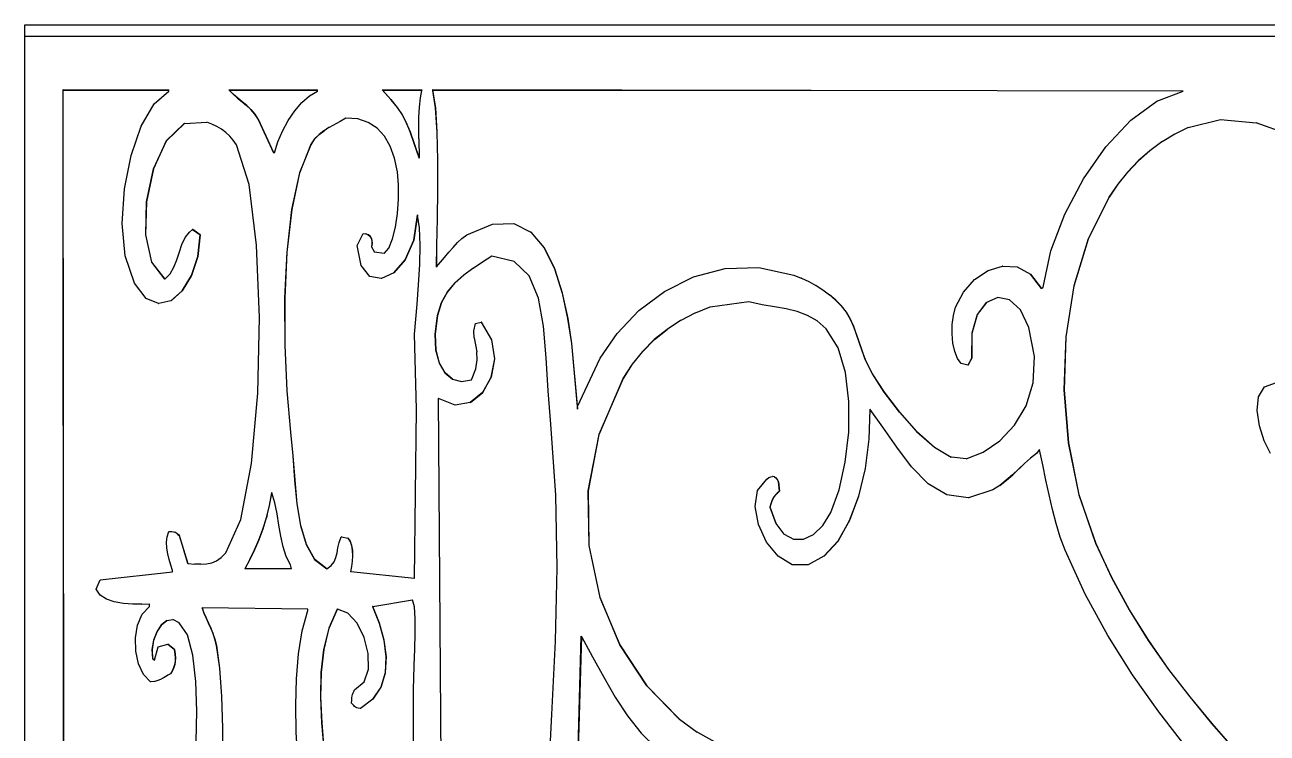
# Model space of a CAD drawing. Header units: inches. Extents: x 1397 to 20304, y -27267 to -746.
# Drawn here: x 2785.55 to 2804.76, y -9208.11 to -9197.16 of the extents above; entities that cross this region are included whole.
import ezdxf

# ---------------------------------------------------------------- set-up
doc = ezdxf.new("R2010")
doc.units = ezdxf.units.IN
doc.header["$LTSCALE"] = 17
doc.header["$MEASUREMENT"] = 0
doc.layers.add('OUTLINE', color=1, linetype='Continuous', lineweight=25)

msp = doc.modelspace()

# ---------------------------------------------------------------- linework, layer by layer
for p, q in [((2785.555, -9231.163), (2785.555, -9197.338)), ((2785.555, -9197.338), (2805.876, -9197.338)), ((2786.147, -9198.168), (2786.144, -9198.168)), ((2786.144, -9198.168), (2786.144, -9198.178)), ((2786.147, -9198.178), (2786.144, -9198.178)), ((2786.144, -9198.178), (2786.152, -9211.878)), ((2786.147, -9198.168), (2787.779, -9198.168)), ((2786.147, -9198.178), (2786.147, -9198.168)), ((2787.779, -9198.178), (2786.147, -9198.178)), ((2786.155, -9211.878), (2786.147, -9198.178)), ((2787.553, -9198.382), (2787.779, -9198.188)), ((2787.779, -9198.178), (2787.779, -9198.168)), ((2787.779, -9198.188), (2787.779, -9198.178)), ((2788.706, -9198.168), (2788.717, -9198.178)), ((2788.709, -9198.168), (2788.706, -9198.168)), ((2788.72, -9198.178), (2788.709, -9198.168)), ((2788.709, -9198.168), (2790.076, -9198.168)), ((2788.72, -9198.178), (2788.717, -9198.178)), ((2788.717, -9198.178), (2788.773, -9198.233)), ((2788.776, -9198.233), (2788.72, -9198.178)), ((2790.076, -9198.178), (2788.72, -9198.178)), ((2788.773, -9198.233), (2788.842, -9198.293)), ((2788.776, -9198.233), (2788.773, -9198.233)), ((2788.845, -9198.293), (2788.776, -9198.233)), ((2788.842, -9198.293), (2788.912, -9198.35)), ((2788.845, -9198.293), (2788.842, -9198.293)), ((2788.915, -9198.35), (2788.845, -9198.293)), ((2789.837, -9198.364), (2789.955, -9198.261)), ((2789.955, -9198.261), (2790.076, -9198.188)), ((2790.076, -9198.178), (2790.076, -9198.168)), ((2790.076, -9198.188), (2790.076, -9198.178)), ((2791.077, -9198.168), (2791.211, -9198.317)), ((2791.08, -9198.168), (2791.077, -9198.168)), ((2791.089, -9198.178), (2791.08, -9198.168)), ((2791.08, -9198.168), (2791.696, -9198.168)), ((2791.693, -9198.178), (2791.089, -9198.178)), ((2791.214, -9198.317), (2791.089, -9198.178)), ((2791.211, -9198.317), (2791.312, -9198.441)), ((2791.214, -9198.317), (2791.211, -9198.317)), ((2791.315, -9198.441), (2791.214, -9198.317)), ((2791.655, -9198.432), (2791.67, -9198.289)), ((2791.67, -9198.289), (2791.693, -9198.178)), ((2791.693, -9198.178), (2791.696, -9198.168)), ((2791.858, -9198.168), (2791.901, -9198.447)), ((2791.86, -9198.168), (2791.858, -9198.168)), ((2791.862, -9198.178), (2791.86, -9198.168)), ((2797.708, -9198.178), (2791.86, -9198.168)), ((2797.708, -9198.178), (2791.862, -9198.178)), ((2791.904, -9198.447), (2791.862, -9198.178)), ((2803.461, -9198.188), (2797.708, -9198.178)), ((2802.649, -9198.636), (2803.054, -9198.34)), ((2803.054, -9198.34), (2803.461, -9198.188)), ((2787.355, -9198.729), (2787.553, -9198.382)), ((2788.912, -9198.35), (2788.981, -9198.409)), ((2788.915, -9198.35), (2788.912, -9198.35)), ((2788.984, -9198.409), (2788.915, -9198.35)), ((2788.981, -9198.409), (2789.047, -9198.472)), ((2788.984, -9198.409), (2788.981, -9198.409)), ((2789.05, -9198.472), (2788.984, -9198.409)), ((2789.047, -9198.472), (2789.109, -9198.542)), ((2789.05, -9198.472), (2789.047, -9198.472)), ((2789.111, -9198.542), (2789.05, -9198.472)), ((2789.623, -9198.641), (2789.726, -9198.493)), ((2789.726, -9198.493), (2789.837, -9198.364)), ((2791.312, -9198.441), (2791.388, -9198.555)), ((2791.315, -9198.441), (2791.312, -9198.441)), ((2791.391, -9198.555), (2791.315, -9198.441)), ((2791.647, -9198.591), (2791.655, -9198.432)), ((2791.901, -9198.447), (2791.925, -9198.819)), ((2791.904, -9198.447), (2791.901, -9198.447)), ((2791.928, -9198.819), (2791.904, -9198.447)), ((2788.018, -9198.688), (2787.74, -9198.955)), ((2787.743, -9198.955), (2788.021, -9198.688)), ((2788.021, -9198.688), (2788.018, -9198.688)), ((2788.021, -9198.688), (2788.368, -9198.665)), ((2788.446, -9198.695), (2788.368, -9198.665)), ((2788.522, -9198.731), (2788.446, -9198.695)), ((2789.109, -9198.542), (2789.163, -9198.624)), ((2789.111, -9198.542), (2789.109, -9198.542)), ((2789.166, -9198.624), (2789.111, -9198.542)), ((2789.163, -9198.624), (2789.398, -9199.142)), ((2789.166, -9198.624), (2789.163, -9198.624)), ((2789.401, -9199.142), (2789.166, -9198.624)), ((2789.535, -9198.803), (2789.623, -9198.641)), ((2790.427, -9198.658), (2790.258, -9198.749)), ((2790.429, -9198.658), (2790.427, -9198.658)), ((2790.517, -9198.603), (2790.429, -9198.658)), ((2790.702, -9198.617), (2790.517, -9198.603)), ((2790.863, -9198.669), (2790.702, -9198.617)), ((2791, -9198.758), (2790.863, -9198.669)), ((2791.388, -9198.555), (2791.451, -9198.675)), ((2791.391, -9198.555), (2791.388, -9198.555)), ((2791.454, -9198.675), (2791.391, -9198.555)), ((2791.451, -9198.675), (2791.509, -9198.816)), ((2791.454, -9198.675), (2791.451, -9198.675)), ((2791.512, -9198.816), (2791.454, -9198.675)), ((2791.645, -9198.757), (2791.647, -9198.591)), ((2802.265, -9199.047), (2802.649, -9198.636)), ((2803.538, -9198.748), (2804.036, -9198.624)), ((2804.036, -9198.624), (2804.587, -9198.678)), ((2805.076, -9198.852), (2804.587, -9198.678)), ((2787.197, -9199.184), (2787.355, -9198.729)), ((2788.593, -9198.774), (2788.522, -9198.731)), ((2788.66, -9198.824), (2788.593, -9198.774)), ((2788.721, -9198.881), (2788.66, -9198.824)), ((2788.776, -9198.946), (2788.721, -9198.881)), ((2789.463, -9198.972), (2789.535, -9198.803)), ((2790.103, -9198.855), (2790.034, -9198.926)), ((2790.037, -9198.926), (2790.105, -9198.855)), ((2790.176, -9198.798), (2790.103, -9198.855)), ((2790.105, -9198.855), (2790.103, -9198.855)), ((2790.105, -9198.855), (2790.179, -9198.798)), ((2790.179, -9198.798), (2790.176, -9198.798)), ((2790.255, -9198.749), (2790.179, -9198.798)), ((2790.258, -9198.749), (2790.255, -9198.749)), ((2791.113, -9198.881), (2791, -9198.758)), ((2791.203, -9199.037), (2791.113, -9198.881)), ((2791.509, -9198.816), (2791.573, -9198.994)), ((2791.512, -9198.816), (2791.509, -9198.816)), ((2791.575, -9198.994), (2791.512, -9198.816)), ((2791.646, -9198.924), (2791.645, -9198.757)), ((2791.925, -9198.819), (2791.935, -9199.251)), ((2791.928, -9198.819), (2791.925, -9198.819)), ((2791.938, -9199.251), (2791.928, -9198.819)), ((2803.328, -9198.85), (2803.133, -9198.97)), ((2803.331, -9198.85), (2803.328, -9198.85)), ((2803.535, -9198.748), (2803.331, -9198.85)), ((2803.538, -9198.748), (2803.535, -9198.748)), ((2787.74, -9198.955), (2787.543, -9199.385)), ((2787.546, -9199.385), (2787.743, -9198.955)), ((2787.743, -9198.955), (2787.74, -9198.955)), ((2788.824, -9199.018), (2788.776, -9198.946)), ((2789.02, -9199.632), (2788.824, -9199.018)), ((2789.413, -9199.142), (2789.463, -9198.972)), ((2789.973, -9199.018), (2789.801, -9199.449)), ((2789.804, -9199.449), (2789.975, -9199.018)), ((2790.034, -9198.926), (2789.973, -9199.018)), ((2789.975, -9199.018), (2789.973, -9199.018)), ((2789.975, -9199.018), (2790.037, -9198.926)), ((2790.037, -9198.926), (2790.034, -9198.926)), ((2791.27, -9199.221), (2791.203, -9199.037)), ((2791.573, -9198.994), (2791.651, -9199.225)), ((2791.575, -9198.994), (2791.573, -9198.994)), ((2791.651, -9199.217), (2791.575, -9198.994)), ((2791.646, -9198.924), (2791.651, -9199.217)), ((2801.919, -9199.541), (2802.265, -9199.047)), ((2802.942, -9199.109), (2802.766, -9199.266)), ((2802.768, -9199.266), (2802.945, -9199.109)), ((2802.945, -9199.109), (2802.942, -9199.109)), ((2803.13, -9198.97), (2802.945, -9199.109)), ((2803.133, -9198.97), (2803.13, -9198.97)), ((2787.093, -9199.699), (2787.197, -9199.184)), ((2789.401, -9199.142), (2789.398, -9199.142)), ((2789.413, -9199.142), (2789.401, -9199.142)), ((2791.313, -9199.433), (2791.27, -9199.221)), ((2791.651, -9199.225), (2791.651, -9199.217)), ((2791.935, -9199.251), (2791.934, -9199.71)), ((2791.938, -9199.251), (2791.935, -9199.251)), ((2791.937, -9199.71), (2791.938, -9199.251)), ((2802.766, -9199.266), (2802.601, -9199.438)), ((2802.604, -9199.438), (2802.768, -9199.266)), ((2802.768, -9199.266), (2802.766, -9199.266)), ((2787.543, -9199.385), (2787.434, -9199.895)), ((2787.437, -9199.895), (2787.546, -9199.385)), ((2787.546, -9199.385), (2787.543, -9199.385)), ((2789.801, -9199.449), (2789.681, -9200.014)), ((2789.683, -9200.014), (2789.804, -9199.449)), ((2789.804, -9199.449), (2789.801, -9199.449)), ((2791.331, -9199.637), (2791.313, -9199.433)), ((2802.601, -9199.438), (2802.45, -9199.625)), ((2802.453, -9199.625), (2802.604, -9199.438)), ((2802.604, -9199.438), (2802.601, -9199.438)), ((2789.138, -9200.565), (2789.02, -9199.632)), ((2791.332, -9199.857), (2791.331, -9199.637)), ((2801.63, -9200.087), (2801.919, -9199.541)), ((2802.45, -9199.625), (2802.313, -9199.827)), ((2802.316, -9199.827), (2802.453, -9199.625)), ((2802.453, -9199.625), (2802.45, -9199.625)), ((2787.058, -9200.23), (2787.093, -9199.699)), ((2791.317, -9200.079), (2791.332, -9199.857)), ((2791.934, -9199.71), (2791.928, -9200.161)), ((2791.931, -9200.161), (2791.937, -9199.71)), ((2791.937, -9199.71), (2791.934, -9199.71)), ((2802.313, -9199.827), (2801.993, -9200.469)), ((2801.996, -9200.469), (2802.316, -9199.827)), ((2802.316, -9199.827), (2802.313, -9199.827)), ((2787.434, -9199.895), (2787.422, -9200.405)), ((2787.425, -9200.405), (2787.437, -9199.895)), ((2787.437, -9199.895), (2787.434, -9199.895)), ((2789.681, -9200.014), (2789.606, -9200.673)), ((2789.609, -9200.673), (2789.683, -9200.014)), ((2789.683, -9200.014), (2789.681, -9200.014)), ((2787.105, -9200.73), (2787.058, -9200.23)), ((2791.286, -9200.289), (2791.317, -9200.079)), ((2791.622, -9200.096), (2791.565, -9200.491)), ((2791.568, -9200.491), (2791.623, -9200.106)), ((2791.623, -9200.106), (2791.622, -9200.096)), ((2791.654, -9200.3), (2791.623, -9200.106)), ((2791.928, -9200.161), (2791.92, -9200.57)), ((2791.923, -9200.57), (2791.931, -9200.161)), ((2791.931, -9200.161), (2791.928, -9200.161)), ((2792.388, -9200.407), (2792.785, -9200.242)), ((2792.785, -9200.242), (2793.112, -9200.233)), ((2793.115, -9200.233), (2793.112, -9200.233)), ((2793.115, -9200.233), (2793.376, -9200.365)), ((2801.416, -9200.656), (2801.63, -9200.087)), ((2787.422, -9200.405), (2787.514, -9200.831)), ((2787.425, -9200.405), (2787.422, -9200.405)), ((2787.517, -9200.831), (2787.425, -9200.405)), ((2787.984, -9200.555), (2788.034, -9200.45)), ((2788.034, -9200.45), (2788.102, -9200.366)), ((2788.102, -9200.366), (2788.147, -9200.324)), ((2788.15, -9200.324), (2788.147, -9200.324)), ((2788.147, -9200.324), (2788.148, -9200.326)), ((2788.15, -9200.324), (2788.148, -9200.326)), ((2788.148, -9200.326), (2788.264, -9200.407)), ((2788.264, -9200.407), (2788.15, -9200.324)), ((2788.264, -9200.407), (2788.227, -9200.741)), ((2788.23, -9200.741), (2788.267, -9200.407)), ((2788.267, -9200.407), (2788.264, -9200.407)), ((2790.694, -9200.573), (2790.783, -9200.387)), ((2790.785, -9200.387), (2790.783, -9200.387)), ((2790.785, -9200.387), (2790.828, -9200.393)), ((2790.83, -9200.393), (2790.828, -9200.393)), ((2790.83, -9200.393), (2790.863, -9200.407)), ((2790.863, -9200.407), (2790.89, -9200.429)), ((2790.866, -9200.407), (2790.863, -9200.407)), ((2790.893, -9200.429), (2790.866, -9200.407)), ((2790.89, -9200.429), (2790.909, -9200.459)), ((2790.893, -9200.429), (2790.89, -9200.429)), ((2790.912, -9200.459), (2790.893, -9200.429)), ((2791.24, -9200.471), (2791.286, -9200.289)), ((2791.665, -9200.565), (2791.654, -9200.3)), ((2792.311, -9200.463), (2792.388, -9200.407)), ((2793.376, -9200.365), (2793.584, -9200.609)), ((2793.379, -9200.365), (2793.376, -9200.365)), ((2793.587, -9200.609), (2793.379, -9200.365)), ((2787.943, -9200.672), (2787.984, -9200.555)), ((2789.182, -9201.684), (2789.138, -9200.565)), ((2790.752, -9200.883), (2790.694, -9200.573)), ((2790.909, -9200.459), (2790.919, -9200.496)), ((2790.912, -9200.459), (2790.909, -9200.459)), ((2790.922, -9200.496), (2790.912, -9200.459)), ((2790.921, -9200.541), (2790.915, -9200.594)), ((2790.915, -9200.594), (2790.959, -9200.677)), ((2790.918, -9200.594), (2790.915, -9200.594)), ((2790.918, -9200.594), (2790.924, -9200.541)), ((2790.962, -9200.677), (2790.918, -9200.594)), ((2790.919, -9200.496), (2790.921, -9200.541)), ((2790.922, -9200.496), (2790.919, -9200.496)), ((2790.924, -9200.541), (2790.921, -9200.541)), ((2790.924, -9200.541), (2790.922, -9200.496)), ((2791.107, -9200.698), (2791.18, -9200.612)), ((2791.18, -9200.612), (2791.24, -9200.471)), ((2791.565, -9200.491), (2791.433, -9200.795)), ((2791.436, -9200.795), (2791.568, -9200.491)), ((2791.568, -9200.491), (2791.565, -9200.491)), ((2791.659, -9200.867), (2791.665, -9200.565)), ((2791.92, -9200.57), (2791.916, -9200.905)), ((2791.919, -9200.902), (2791.923, -9200.57)), ((2791.923, -9200.57), (2791.92, -9200.57)), ((2792.107, -9200.677), (2792.173, -9200.601)), ((2792.173, -9200.601), (2792.24, -9200.528)), ((2792.24, -9200.528), (2792.311, -9200.463)), ((2793.584, -9200.609), (2793.743, -9200.933)), ((2793.587, -9200.609), (2793.584, -9200.609)), ((2793.746, -9200.933), (2793.587, -9200.609)), ((2801.993, -9200.469), (2801.771, -9201.196)), ((2801.774, -9201.196), (2801.996, -9200.469)), ((2801.996, -9200.469), (2801.993, -9200.469)), ((2787.248, -9201.154), (2787.105, -9200.73)), ((2787.514, -9200.831), (2787.72, -9201.092)), ((2787.517, -9200.831), (2787.514, -9200.831)), ((2787.721, -9201.09), (2787.517, -9200.831)), ((2787.86, -9200.909), (2787.905, -9200.793)), ((2787.905, -9200.793), (2787.943, -9200.672)), ((2788.227, -9200.741), (2788.129, -9201.036)), ((2788.132, -9201.036), (2788.23, -9200.741)), ((2788.23, -9200.741), (2788.227, -9200.741)), ((2789.606, -9200.673), (2789.572, -9201.386)), ((2789.575, -9201.386), (2789.609, -9200.673)), ((2789.609, -9200.673), (2789.606, -9200.673)), ((2790.962, -9200.677), (2790.959, -9200.677)), ((2791.107, -9200.698), (2790.962, -9200.677)), ((2791.433, -9200.795), (2791.256, -9200.996)), ((2791.259, -9200.996), (2791.436, -9200.795)), ((2791.436, -9200.795), (2791.433, -9200.795)), ((2791.919, -9200.902), (2791.981, -9200.832)), ((2791.981, -9200.832), (2792.044, -9200.756)), ((2792.044, -9200.756), (2792.107, -9200.677)), ((2792.627, -9200.831), (2792.483, -9200.926)), ((2792.63, -9200.831), (2792.627, -9200.831)), ((2792.771, -9200.739), (2792.63, -9200.831)), ((2793.117, -9200.817), (2792.771, -9200.739)), ((2793.349, -9201.043), (2793.117, -9200.817)), ((2801.297, -9201.216), (2801.416, -9200.656)), ((2787.721, -9201.09), (2787.801, -9201.012)), ((2787.801, -9201.012), (2787.86, -9200.909)), ((2790.886, -9201.05), (2790.752, -9200.883)), ((2791.256, -9200.996), (2791.066, -9201.084)), ((2791.259, -9200.996), (2791.256, -9200.996)), ((2791.641, -9201.18), (2791.659, -9200.867)), ((2791.916, -9200.905), (2791.919, -9200.902)), ((2792.336, -9201.03), (2792.202, -9201.148)), ((2792.205, -9201.148), (2792.339, -9201.03)), ((2792.339, -9201.03), (2792.336, -9201.03)), ((2792.48, -9200.926), (2792.339, -9201.03)), ((2792.483, -9200.926), (2792.48, -9200.926)), ((2793.743, -9200.933), (2793.862, -9201.307)), ((2793.746, -9200.933), (2793.743, -9200.933)), ((2793.865, -9201.307), (2793.746, -9200.933)), ((2795.891, -9201.056), (2796.379, -9200.926)), ((2796.379, -9200.926), (2796.899, -9200.911)), ((2796.901, -9200.911), (2796.899, -9200.911)), ((2796.901, -9200.911), (2797.439, -9201.03)), ((2797.441, -9201.03), (2797.439, -9201.03)), ((2797.441, -9201.03), (2797.556, -9201.075)), ((2800.236, -9201.099), (2800.443, -9200.96)), ((2800.443, -9200.96), (2800.667, -9200.89)), ((2800.67, -9200.89), (2800.667, -9200.89)), ((2800.67, -9200.89), (2800.891, -9200.903)), ((2800.894, -9200.903), (2800.891, -9200.903)), ((2800.894, -9200.903), (2801.097, -9201.014)), ((2801.097, -9201.014), (2801.267, -9201.237)), ((2801.1, -9201.014), (2801.097, -9201.014)), ((2801.269, -9201.236), (2801.1, -9201.014)), ((2787.428, -9201.389), (2787.248, -9201.154)), ((2787.72, -9201.092), (2787.721, -9201.09)), ((2788.129, -9201.036), (2787.986, -9201.272)), ((2787.989, -9201.272), (2788.132, -9201.036)), ((2788.132, -9201.036), (2788.129, -9201.036)), ((2791.063, -9201.084), (2790.886, -9201.05)), ((2791.066, -9201.084), (2791.063, -9201.084)), ((2791.618, -9201.48), (2791.641, -9201.18)), ((2792.202, -9201.148), (2792.086, -9201.287)), ((2792.088, -9201.287), (2792.205, -9201.148)), ((2792.205, -9201.148), (2792.202, -9201.148)), ((2793.492, -9201.387), (2793.349, -9201.043)), ((2795.443, -9201.281), (2795.891, -9201.056)), ((2797.559, -9201.075), (2797.556, -9201.075)), ((2797.559, -9201.075), (2797.671, -9201.129)), ((2797.674, -9201.129), (2797.671, -9201.129)), ((2797.674, -9201.129), (2797.782, -9201.19)), ((2797.785, -9201.19), (2797.782, -9201.19)), ((2797.785, -9201.19), (2797.889, -9201.259)), ((2800.063, -9201.293), (2800.236, -9201.099)), ((2801.269, -9201.236), (2801.297, -9201.216)), ((2801.771, -9201.196), (2801.646, -9201.983)), ((2801.649, -9201.983), (2801.774, -9201.196)), ((2801.774, -9201.196), (2801.771, -9201.196)), ((2787.621, -9201.471), (2787.428, -9201.389)), ((2787.986, -9201.272), (2787.812, -9201.425)), ((2787.815, -9201.425), (2787.989, -9201.272)), ((2787.989, -9201.272), (2787.986, -9201.272)), ((2789.572, -9201.386), (2789.574, -9202.114)), ((2789.575, -9201.386), (2789.572, -9201.386)), ((2789.577, -9202.114), (2789.575, -9201.386)), ((2792.086, -9201.287), (2791.993, -9201.453)), ((2791.996, -9201.453), (2792.088, -9201.287)), ((2792.088, -9201.287), (2792.086, -9201.287)), ((2793.572, -9201.818), (2793.492, -9201.387)), ((2793.862, -9201.307), (2793.948, -9201.702)), ((2793.865, -9201.307), (2793.862, -9201.307)), ((2793.95, -9201.702), (2793.865, -9201.307)), ((2795.047, -9201.579), (2795.443, -9201.281)), ((2797.892, -9201.259), (2797.889, -9201.259)), ((2797.892, -9201.259), (2797.991, -9201.335)), ((2797.991, -9201.335), (2798.087, -9201.417)), ((2797.994, -9201.335), (2797.991, -9201.335)), ((2798.089, -9201.417), (2797.994, -9201.335)), ((2799.942, -9201.527), (2800.063, -9201.293)), ((2800.592, -9201.377), (2800.42, -9201.455)), ((2800.775, -9201.412), (2800.592, -9201.377)), ((2800.945, -9201.564), (2800.775, -9201.412)), ((2801.267, -9201.237), (2801.269, -9201.236)), ((2787.624, -9201.471), (2787.621, -9201.471)), ((2787.623, -9201.471), (2787.624, -9201.471)), ((2787.812, -9201.425), (2787.624, -9201.471)), ((2787.815, -9201.425), (2787.812, -9201.425)), ((2791.578, -9201.942), (2791.618, -9201.48)), ((2791.993, -9201.453), (2791.931, -9201.652)), ((2791.934, -9201.652), (2791.996, -9201.453)), ((2791.996, -9201.453), (2791.993, -9201.453)), ((2794.712, -9201.93), (2795.047, -9201.579)), ((2796.143, -9201.527), (2795.915, -9201.617)), ((2796.146, -9201.527), (2796.143, -9201.527)), ((2796.746, -9201.444), (2796.146, -9201.527)), ((2796.95, -9201.487), (2796.746, -9201.444)), ((2797.142, -9201.521), (2796.95, -9201.487)), ((2797.323, -9201.553), (2797.142, -9201.521)), ((2797.492, -9201.594), (2797.323, -9201.553)), ((2797.651, -9201.653), (2797.492, -9201.594)), ((2798.087, -9201.417), (2798.175, -9201.507)), ((2798.089, -9201.417), (2798.087, -9201.417)), ((2798.178, -9201.507), (2798.089, -9201.417)), ((2798.175, -9201.507), (2798.251, -9201.604)), ((2798.178, -9201.507), (2798.175, -9201.507)), ((2798.254, -9201.604), (2798.178, -9201.507)), ((2798.251, -9201.604), (2798.313, -9201.709)), ((2798.254, -9201.604), (2798.251, -9201.604)), ((2798.316, -9201.709), (2798.254, -9201.604)), ((2799.909, -9201.652), (2799.942, -9201.527)), ((2800.417, -9201.455), (2800.277, -9201.641)), ((2800.279, -9201.641), (2800.42, -9201.455)), ((2800.42, -9201.455), (2800.417, -9201.455)), ((2801.076, -9201.838), (2800.945, -9201.564)), ((2789.154, -9202.853), (2789.182, -9201.684)), ((2791.931, -9201.652), (2791.895, -9201.94)), ((2791.898, -9201.94), (2791.934, -9201.652)), ((2791.934, -9201.652), (2791.931, -9201.652)), ((2792.493, -9201.893), (2792.52, -9201.776)), ((2792.52, -9201.776), (2792.609, -9201.755)), ((2792.611, -9201.755), (2792.608, -9201.756)), ((2792.611, -9201.755), (2792.609, -9201.755)), ((2792.609, -9201.755), (2792.769, -9202.028)), ((2792.772, -9202.028), (2792.611, -9201.755)), ((2793.948, -9201.702), (2794.007, -9202.087)), ((2793.95, -9201.702), (2793.948, -9201.702)), ((2794.01, -9202.087), (2793.95, -9201.702)), ((2795.691, -9201.731), (2795.483, -9201.868)), ((2795.694, -9201.731), (2795.691, -9201.731)), ((2795.912, -9201.617), (2795.694, -9201.731)), ((2795.915, -9201.617), (2795.912, -9201.617)), ((2797.8, -9201.738), (2797.651, -9201.653)), ((2797.939, -9201.859), (2797.8, -9201.738)), ((2798.313, -9201.709), (2798.363, -9201.821)), ((2798.316, -9201.709), (2798.313, -9201.709)), ((2798.366, -9201.821), (2798.316, -9201.709)), ((2799.888, -9201.938), (2799.891, -9201.792)), ((2799.891, -9201.792), (2799.909, -9201.652)), ((2800.277, -9201.641), (2800.194, -9201.929)), ((2800.196, -9201.929), (2800.279, -9201.641)), ((2800.279, -9201.641), (2800.277, -9201.641)), ((2791.607, -9203.103), (2791.578, -9201.942)), ((2791.895, -9201.94), (2791.906, -9202.188)), ((2791.898, -9201.94), (2791.895, -9201.94)), ((2791.909, -9202.188), (2791.898, -9201.94)), ((2792.498, -9202.001), (2792.493, -9201.893)), ((2793.614, -9202.306), (2793.572, -9201.818)), ((2794.449, -9202.315), (2794.712, -9201.93)), ((2795.481, -9201.868), (2795.284, -9202.027)), ((2795.287, -9202.027), (2795.483, -9201.868)), ((2795.483, -9201.868), (2795.481, -9201.868)), ((2798.125, -9202.152), (2797.939, -9201.859)), ((2798.363, -9201.821), (2798.407, -9201.94)), ((2798.366, -9201.821), (2798.363, -9201.821)), ((2798.41, -9201.94), (2798.366, -9201.821)), ((2798.407, -9201.94), (2798.492, -9202.197)), ((2798.41, -9201.94), (2798.407, -9201.94)), ((2798.495, -9202.197), (2798.41, -9201.94)), ((2799.9, -9202.08), (2799.888, -9201.938)), ((2800.194, -9201.929), (2800.192, -9202.315)), ((2800.196, -9201.929), (2800.194, -9201.929)), ((2800.195, -9202.315), (2800.196, -9201.929)), ((2801.16, -9202.287), (2801.076, -9201.838)), ((2801.646, -9201.983), (2801.618, -9202.801)), ((2801.621, -9202.801), (2801.649, -9201.983)), ((2801.649, -9201.983), (2801.646, -9201.983)), ((2789.574, -9202.114), (2789.606, -9202.817)), ((2789.577, -9202.114), (2789.574, -9202.114)), ((2789.609, -9202.817), (2789.577, -9202.114)), ((2792.498, -9202.001), (2792.541, -9202.217)), ((2792.772, -9202.028), (2792.769, -9202.028)), ((2792.769, -9202.028), (2792.815, -9202.322)), ((2792.818, -9202.322), (2792.772, -9202.028)), ((2794.007, -9202.087), (2794.096, -9203.103)), ((2794.01, -9202.087), (2794.007, -9202.087)), ((2794.096, -9203.062), (2794.01, -9202.087)), ((2795.284, -9202.027), (2795.104, -9202.208)), ((2795.107, -9202.208), (2795.287, -9202.027)), ((2795.287, -9202.027), (2795.284, -9202.027)), ((2798.241, -9202.537), (2798.125, -9202.152)), ((2799.928, -9202.211), (2799.9, -9202.08)), ((2791.909, -9202.188), (2791.906, -9202.188)), ((2791.906, -9202.188), (2791.959, -9202.39)), ((2791.962, -9202.39), (2791.909, -9202.188)), ((2792.528, -9202.48), (2792.549, -9202.339)), ((2792.549, -9202.339), (2792.541, -9202.217)), ((2792.815, -9202.322), (2792.763, -9202.605)), ((2792.765, -9202.605), (2792.818, -9202.322)), ((2792.818, -9202.322), (2792.815, -9202.322)), ((2793.643, -9202.82), (2793.614, -9202.306)), ((2794.096, -9203.062), (2794.449, -9202.315)), ((2795.104, -9202.208), (2794.943, -9202.408)), ((2794.946, -9202.408), (2795.107, -9202.208)), ((2795.107, -9202.208), (2795.104, -9202.208)), ((2798.492, -9202.197), (2798.543, -9202.336)), ((2798.495, -9202.197), (2798.492, -9202.197)), ((2798.546, -9202.336), (2798.495, -9202.197)), ((2798.543, -9202.336), (2798.654, -9202.554)), ((2798.546, -9202.336), (2798.543, -9202.336)), ((2798.656, -9202.554), (2798.546, -9202.336)), ((2799.971, -9202.32), (2799.928, -9202.211)), ((2800.03, -9202.398), (2799.971, -9202.32)), ((2800.192, -9202.315), (2800.133, -9202.419)), ((2800.136, -9202.419), (2800.195, -9202.315)), ((2800.195, -9202.315), (2800.192, -9202.315)), ((2801.139, -9202.692), (2801.16, -9202.287)), ((2791.962, -9202.39), (2791.959, -9202.39)), ((2791.959, -9202.39), (2792.047, -9202.542)), ((2792.05, -9202.542), (2791.962, -9202.39)), ((2792.05, -9202.542), (2792.047, -9202.542)), ((2792.047, -9202.542), (2792.164, -9202.639)), ((2792.167, -9202.639), (2792.05, -9202.542)), ((2792.461, -9202.647), (2792.528, -9202.48)), ((2794.943, -9202.408), (2794.803, -9202.626)), ((2794.805, -9202.626), (2794.946, -9202.408)), ((2794.946, -9202.408), (2794.943, -9202.408)), ((2798.293, -9202.983), (2798.241, -9202.537)), ((2798.654, -9202.554), (2798.837, -9202.837)), ((2798.656, -9202.554), (2798.654, -9202.554)), ((2798.84, -9202.837), (2798.656, -9202.554)), ((2800.133, -9202.419), (2800.03, -9202.398)), ((2800.136, -9202.419), (2800.133, -9202.419)), ((2792.167, -9202.639), (2792.164, -9202.639)), ((2792.167, -9202.639), (2792.304, -9202.676)), ((2792.304, -9202.676), (2792.461, -9202.647)), ((2792.763, -9202.605), (2792.631, -9202.842)), ((2792.634, -9202.842), (2792.765, -9202.605)), ((2792.765, -9202.605), (2792.763, -9202.605)), ((2794.803, -9202.626), (2794.429, -9203.492)), ((2794.431, -9203.492), (2794.805, -9202.626)), ((2794.805, -9202.626), (2794.803, -9202.626)), ((2801.03, -9203.048), (2801.139, -9202.692)), ((2804.622, -9202.912), (2804.717, -9202.757)), ((2804.717, -9202.757), (2804.904, -9202.689)), ((2789.056, -9203.939), (2789.154, -9202.853)), ((2789.606, -9202.817), (2789.663, -9203.456)), ((2789.609, -9202.817), (2789.606, -9202.817)), ((2789.666, -9203.456), (2789.609, -9202.817)), ((2791.946, -9202.938), (2792.005, -9211.191)), ((2791.949, -9202.938), (2791.946, -9202.938)), ((2792.008, -9211.187), (2791.949, -9202.938)), ((2792.205, -9203.042), (2791.949, -9202.938)), ((2792.631, -9202.842), (2792.439, -9202.999)), ((2792.442, -9202.999), (2792.634, -9202.842)), ((2792.634, -9202.842), (2792.631, -9202.842)), ((2793.684, -9203.332), (2793.643, -9202.82)), ((2798.837, -9202.837), (2799.073, -9203.147)), ((2798.84, -9202.837), (2798.837, -9202.837)), ((2799.076, -9203.147), (2798.84, -9202.837)), ((2801.618, -9202.801), (2801.686, -9203.624)), ((2801.621, -9202.801), (2801.618, -9202.801)), ((2801.688, -9203.624), (2801.621, -9202.801)), ((2804.602, -9203.122), (2804.622, -9202.912)), ((2791.578, -9205.716), (2791.607, -9203.103)), ((2792.208, -9203.042), (2792.205, -9203.042)), ((2792.439, -9202.999), (2792.208, -9203.042)), ((2792.442, -9202.999), (2792.439, -9202.999)), ((2794.096, -9203.103), (2794.096, -9203.062)), ((2798.29, -9203.455), (2798.293, -9202.983)), ((2798.617, -9203.103), (2798.603, -9203.565)), ((2798.606, -9203.565), (2798.619, -9203.107)), ((2798.619, -9203.107), (2798.617, -9203.103)), ((2798.818, -9203.377), (2798.619, -9203.107)), ((2800.852, -9203.349), (2801.03, -9203.048)), ((2804.637, -9203.358), (2804.602, -9203.122)), ((2793.765, -9204.43), (2793.684, -9203.332)), ((2799.073, -9203.147), (2799.338, -9203.444)), ((2799.076, -9203.147), (2799.073, -9203.147)), ((2799.341, -9203.444), (2799.076, -9203.147)), ((2789.663, -9203.456), (2789.697, -9203.822)), ((2789.666, -9203.456), (2789.663, -9203.456)), ((2789.7, -9203.822), (2789.666, -9203.456)), ((2794.429, -9203.492), (2794.26, -9204.361)), ((2794.263, -9204.361), (2794.431, -9203.492)), ((2794.431, -9203.492), (2794.429, -9203.492)), ((2798.237, -9203.92), (2798.29, -9203.455)), ((2799.031, -9203.687), (2798.818, -9203.377)), ((2799.338, -9203.444), (2799.613, -9203.69)), ((2799.341, -9203.444), (2799.338, -9203.444)), ((2799.616, -9203.69), (2799.341, -9203.444)), ((2800.626, -9203.59), (2800.852, -9203.349)), ((2804.712, -9203.589), (2804.637, -9203.358)), ((2798.603, -9203.565), (2798.544, -9204.018)), ((2798.547, -9204.018), (2798.606, -9203.565)), ((2798.606, -9203.565), (2798.603, -9203.565)), ((2799.262, -9203.993), (2799.031, -9203.687)), ((2799.616, -9203.69), (2799.613, -9203.69)), ((2799.616, -9203.69), (2799.875, -9203.845)), ((2800.37, -9203.766), (2800.626, -9203.59)), ((2801.688, -9203.624), (2801.686, -9203.624)), ((2801.686, -9203.624), (2801.849, -9204.425)), ((2801.852, -9204.425), (2801.688, -9203.624)), ((2804.807, -9203.784), (2804.712, -9203.589)), ((2789.697, -9203.822), (2789.726, -9204.197)), ((2789.7, -9203.822), (2789.697, -9203.822)), ((2789.729, -9204.197), (2789.7, -9203.822)), ((2799.878, -9203.845), (2799.875, -9203.845)), ((2800.104, -9203.871), (2799.878, -9203.845)), ((2800.104, -9203.871), (2800.37, -9203.766)), ((2801.098, -9203.86), (2801.006, -9203.942)), ((2801.009, -9203.942), (2801.101, -9203.86)), ((2801.101, -9203.86), (2801.098, -9203.86)), ((2801.194, -9203.788), (2801.101, -9203.86)), ((2801.238, -9203.726), (2801.194, -9203.788)), ((2801.196, -9203.788), (2801.194, -9203.788)), ((2801.196, -9203.788), (2801.238, -9203.729)), ((2801.238, -9203.729), (2801.238, -9203.726)), ((2801.289, -9203.963), (2801.238, -9203.729)), ((2788.891, -9204.807), (2789.056, -9203.939)), ((2798.142, -9204.347), (2798.237, -9203.92)), ((2798.544, -9204.018), (2798.443, -9204.444)), ((2798.446, -9204.444), (2798.547, -9204.018)), ((2798.547, -9204.018), (2798.544, -9204.018)), ((2799.518, -9204.253), (2799.262, -9203.993)), ((2801.006, -9203.942), (2800.821, -9204.116)), ((2800.824, -9204.116), (2801.009, -9203.942)), ((2801.009, -9203.942), (2801.006, -9203.942)), ((2801.338, -9204.197), (2801.289, -9203.963)), ((2789.726, -9204.197), (2789.761, -9204.562)), ((2789.729, -9204.197), (2789.726, -9204.197)), ((2789.764, -9204.562), (2789.729, -9204.197)), ((2796.882, -9204.36), (2797.026, -9204.182)), ((2797.026, -9204.182), (2797.055, -9204.159)), ((2797.055, -9204.159), (2797.084, -9204.146)), ((2797.084, -9204.146), (2797.112, -9204.142)), ((2797.115, -9204.142), (2797.112, -9204.142)), ((2797.112, -9204.142), (2797.113, -9204.142)), ((2797.115, -9204.142), (2797.113, -9204.142)), ((2797.139, -9204.147), (2797.115, -9204.142)), ((2797.142, -9204.147), (2797.139, -9204.147)), ((2797.142, -9204.147), (2797.163, -9204.162)), ((2797.163, -9204.162), (2797.185, -9204.188)), ((2797.166, -9204.162), (2797.163, -9204.162)), ((2797.188, -9204.188), (2797.166, -9204.162)), ((2797.185, -9204.188), (2797.203, -9204.223)), ((2797.188, -9204.188), (2797.185, -9204.188)), ((2797.206, -9204.223), (2797.188, -9204.188)), ((2797.203, -9204.223), (2797.218, -9204.368)), ((2797.206, -9204.223), (2797.203, -9204.223)), ((2797.22, -9204.368), (2797.206, -9204.223)), ((2799.807, -9204.427), (2799.518, -9204.253)), ((2800.624, -9204.28), (2800.519, -9204.348)), ((2800.725, -9204.201), (2800.624, -9204.28)), ((2800.627, -9204.28), (2800.624, -9204.28)), ((2800.627, -9204.28), (2800.728, -9204.201)), ((2800.821, -9204.116), (2800.725, -9204.201)), ((2800.728, -9204.201), (2800.725, -9204.201)), ((2800.728, -9204.201), (2800.824, -9204.116)), ((2800.824, -9204.116), (2800.821, -9204.116)), ((2801.387, -9204.426), (2801.338, -9204.197)), ((2789.352, -9204.483), (2789.332, -9204.592)), ((2789.335, -9204.592), (2789.371, -9204.395)), ((2789.369, -9204.389), (2789.352, -9204.483)), ((2789.371, -9204.395), (2789.352, -9204.483)), ((2789.371, -9204.395), (2789.369, -9204.389)), ((2789.418, -9204.55), (2789.371, -9204.395)), ((2793.784, -9205.552), (2793.765, -9204.43)), ((2794.26, -9204.361), (2794.273, -9205.209)), ((2794.263, -9204.361), (2794.26, -9204.361)), ((2794.276, -9205.209), (2794.263, -9204.361)), ((2796.843, -9204.607), (2796.882, -9204.36)), ((2797.119, -9204.483), (2797.102, -9204.519)), ((2797.104, -9204.519), (2797.121, -9204.483)), ((2797.138, -9204.453), (2797.119, -9204.483)), ((2797.121, -9204.483), (2797.119, -9204.483)), ((2797.121, -9204.483), (2797.14, -9204.453)), ((2797.16, -9204.425), (2797.138, -9204.453)), ((2797.14, -9204.453), (2797.138, -9204.453)), ((2797.14, -9204.453), (2797.163, -9204.425)), ((2797.186, -9204.398), (2797.16, -9204.425)), ((2797.163, -9204.425), (2797.16, -9204.425)), ((2797.163, -9204.425), (2797.189, -9204.398)), ((2797.218, -9204.368), (2797.186, -9204.398)), ((2797.189, -9204.398), (2797.186, -9204.398)), ((2797.189, -9204.398), (2797.22, -9204.368)), ((2797.22, -9204.368), (2797.218, -9204.368)), ((2798.013, -9204.7), (2798.142, -9204.347)), ((2798.443, -9204.444), (2798.301, -9204.824)), ((2798.304, -9204.824), (2798.446, -9204.444)), ((2798.446, -9204.444), (2798.443, -9204.444)), ((2800.138, -9204.472), (2799.807, -9204.427)), ((2800.14, -9204.472), (2800.138, -9204.472)), ((2800.516, -9204.348), (2800.14, -9204.472)), ((2800.519, -9204.348), (2800.516, -9204.348)), ((2801.438, -9204.65), (2801.387, -9204.426)), ((2801.852, -9204.425), (2801.849, -9204.425)), ((2801.849, -9204.425), (2802.107, -9205.177)), ((2802.109, -9205.177), (2801.852, -9204.425)), ((2789.288, -9204.779), (2789.335, -9204.592)), ((2789.332, -9204.592), (2789.307, -9204.692)), ((2789.335, -9204.592), (2789.332, -9204.592)), ((2789.453, -9204.72), (2789.418, -9204.55)), ((2789.761, -9204.562), (2789.816, -9204.9)), ((2789.764, -9204.562), (2789.761, -9204.562)), ((2789.819, -9204.9), (2789.764, -9204.562)), ((2796.894, -9204.885), (2796.843, -9204.607)), ((2797.086, -9204.563), (2797.07, -9204.617)), ((2797.07, -9204.617), (2797.164, -9204.87)), ((2797.073, -9204.617), (2797.07, -9204.617)), ((2797.073, -9204.617), (2797.089, -9204.563)), ((2797.167, -9204.87), (2797.073, -9204.617)), ((2797.102, -9204.519), (2797.086, -9204.563)), ((2797.089, -9204.563), (2797.086, -9204.563)), ((2797.089, -9204.563), (2797.104, -9204.519)), ((2797.104, -9204.519), (2797.102, -9204.519)), ((2801.495, -9204.868), (2801.438, -9204.65)), ((2788.662, -9205.322), (2788.891, -9204.807)), ((2789.286, -9204.779), (2789.231, -9204.955)), ((2789.234, -9204.955), (2789.288, -9204.779)), ((2789.307, -9204.692), (2789.286, -9204.779)), ((2789.288, -9204.779), (2789.286, -9204.779)), ((2789.307, -9204.692), (2789.288, -9204.779)), ((2789.482, -9204.894), (2789.453, -9204.72)), ((2797.164, -9204.87), (2797.289, -9205.032)), ((2797.167, -9204.87), (2797.164, -9204.87)), ((2797.292, -9205.032), (2797.167, -9204.87)), ((2797.891, -9204.899), (2798.013, -9204.7)), ((2798.301, -9204.824), (2798.121, -9205.141)), ((2798.124, -9205.141), (2798.304, -9204.824)), ((2798.304, -9204.824), (2798.301, -9204.824)), ((2801.56, -9205.079), (2801.495, -9204.868)), ((2787.754, -9205.072), (2787.779, -9204.991)), ((2787.779, -9204.991), (2787.796, -9204.991)), ((2787.796, -9204.991), (2787.827, -9204.993)), ((2787.829, -9204.993), (2787.827, -9204.993)), ((2787.829, -9204.993), (2787.853, -9204.997)), ((2787.855, -9204.997), (2787.853, -9204.997)), ((2787.855, -9204.997), (2787.873, -9205.003)), ((2787.876, -9205.003), (2787.873, -9205.003)), ((2787.876, -9205.003), (2787.89, -9205.011)), ((2787.893, -9205.011), (2787.89, -9205.011)), ((2787.893, -9205.011), (2787.906, -9205.022)), ((2787.906, -9205.022), (2787.922, -9205.036)), ((2787.908, -9205.022), (2787.906, -9205.022)), ((2787.925, -9205.036), (2787.908, -9205.022)), ((2787.922, -9205.036), (2787.941, -9205.053)), ((2787.925, -9205.036), (2787.922, -9205.036)), ((2787.943, -9205.053), (2787.925, -9205.036)), ((2787.941, -9205.053), (2788.073, -9205.488)), ((2787.943, -9205.053), (2787.941, -9205.053)), ((2788.076, -9205.488), (2787.943, -9205.053)), ((2789.231, -9204.955), (2789.17, -9205.119)), ((2789.173, -9205.119), (2789.234, -9204.955)), ((2789.234, -9204.955), (2789.231, -9204.955)), ((2789.511, -9205.066), (2789.482, -9204.894)), ((2789.816, -9204.9), (2789.903, -9205.193)), ((2789.819, -9204.9), (2789.816, -9204.9)), ((2789.906, -9205.193), (2789.819, -9204.9)), ((2797.017, -9205.154), (2796.894, -9204.885)), ((2797.292, -9205.032), (2797.289, -9205.032)), ((2797.292, -9205.032), (2797.435, -9205.11)), ((2797.591, -9205.11), (2797.747, -9205.038)), ((2797.747, -9205.038), (2797.891, -9204.899)), ((2787.746, -9205.158), (2787.754, -9205.072)), ((2787.751, -9205.247), (2787.746, -9205.158)), ((2787.766, -9205.336), (2787.751, -9205.247)), ((2789.17, -9205.119), (2789.103, -9205.275)), ((2789.106, -9205.275), (2789.173, -9205.119)), ((2789.173, -9205.119), (2789.17, -9205.119)), ((2789.547, -9205.229), (2789.511, -9205.066)), ((2789.595, -9205.379), (2789.547, -9205.229)), ((2789.903, -9205.193), (2790.034, -9205.423)), ((2789.906, -9205.193), (2789.903, -9205.193)), ((2790.037, -9205.423), (2789.906, -9205.193)), ((2790.38, -9205.323), (2790.395, -9205.246)), ((2790.395, -9205.246), (2790.413, -9205.162)), ((2790.413, -9205.162), (2790.444, -9205.074)), ((2790.447, -9205.074), (2790.444, -9205.074)), ((2790.447, -9205.074), (2790.547, -9205.094)), ((2790.547, -9205.094), (2790.583, -9205.143)), ((2790.55, -9205.094), (2790.547, -9205.094)), ((2790.586, -9205.143), (2790.55, -9205.094)), ((2790.583, -9205.143), (2790.606, -9205.208)), ((2790.586, -9205.143), (2790.583, -9205.143)), ((2790.609, -9205.208), (2790.586, -9205.143)), ((2790.606, -9205.208), (2790.618, -9205.284)), ((2790.609, -9205.208), (2790.606, -9205.208)), ((2790.621, -9205.284), (2790.609, -9205.208)), ((2794.273, -9205.209), (2794.444, -9206.01)), ((2794.276, -9205.209), (2794.273, -9205.209)), ((2794.447, -9206.01), (2794.276, -9205.209)), ((2797.197, -9205.374), (2797.017, -9205.154)), ((2797.435, -9205.11), (2797.591, -9205.11)), ((2798.121, -9205.141), (2797.907, -9205.375)), ((2797.91, -9205.375), (2798.124, -9205.141)), ((2798.124, -9205.141), (2798.121, -9205.141)), ((2801.635, -9205.281), (2801.56, -9205.079)), ((2802.107, -9205.177), (2802.352, -9205.704)), ((2802.109, -9205.177), (2802.107, -9205.177)), ((2802.355, -9205.704), (2802.109, -9205.177)), ((2787.788, -9205.425), (2787.766, -9205.336)), ((2787.813, -9205.511), (2787.788, -9205.425)), ((2788.443, -9205.475), (2788.518, -9205.443)), ((2788.518, -9205.443), (2788.59, -9205.393)), ((2788.59, -9205.393), (2788.662, -9205.322)), ((2789.032, -9205.425), (2788.957, -9205.571)), ((2788.959, -9205.571), (2789.035, -9205.425)), ((2789.103, -9205.275), (2789.032, -9205.425)), ((2789.035, -9205.425), (2789.032, -9205.425)), ((2789.035, -9205.425), (2789.106, -9205.275)), ((2789.106, -9205.275), (2789.103, -9205.275)), ((2789.663, -9205.509), (2789.595, -9205.379)), ((2790.034, -9205.423), (2790.223, -9205.571)), ((2790.037, -9205.423), (2790.034, -9205.423)), ((2790.224, -9205.57), (2790.037, -9205.423)), ((2790.335, -9205.46), (2790.363, -9205.394)), ((2790.363, -9205.394), (2790.38, -9205.323)), ((2790.62, -9205.366), (2790.615, -9205.452)), ((2790.618, -9205.284), (2790.62, -9205.366)), ((2790.621, -9205.284), (2790.618, -9205.284)), ((2790.618, -9205.452), (2790.623, -9205.366)), ((2790.623, -9205.366), (2790.62, -9205.366)), ((2790.623, -9205.366), (2790.621, -9205.284)), ((2797.416, -9205.506), (2797.197, -9205.374)), ((2797.907, -9205.375), (2797.662, -9205.509)), ((2797.91, -9205.375), (2797.907, -9205.375)), ((2801.946, -9205.96), (2801.635, -9205.281)), ((2786.718, -9205.737), (2787.837, -9205.613)), ((2787.837, -9205.592), (2787.813, -9205.511)), ((2787.837, -9205.613), (2787.837, -9205.592)), ((2788.076, -9205.488), (2788.073, -9205.488)), ((2788.076, -9205.488), (2788.181, -9205.496)), ((2788.183, -9205.496), (2788.181, -9205.496)), ((2788.277, -9205.499), (2788.183, -9205.496)), ((2788.277, -9205.499), (2788.363, -9205.493)), ((2788.363, -9205.493), (2788.443, -9205.475)), ((2788.959, -9205.571), (2788.957, -9205.571)), ((2789.678, -9205.571), (2788.959, -9205.571)), ((2789.678, -9205.571), (2789.663, -9205.509)), ((2790.223, -9205.571), (2790.224, -9205.57)), ((2790.224, -9205.57), (2790.291, -9205.519)), ((2790.291, -9205.519), (2790.335, -9205.46)), ((2790.605, -9205.535), (2790.591, -9205.613)), ((2790.594, -9205.613), (2790.591, -9205.613)), ((2790.594, -9205.613), (2790.608, -9205.535)), ((2791.578, -9205.716), (2790.594, -9205.613)), ((2790.615, -9205.452), (2790.605, -9205.535)), ((2790.608, -9205.535), (2790.605, -9205.535)), ((2790.608, -9205.535), (2790.618, -9205.452)), ((2790.618, -9205.452), (2790.615, -9205.452)), ((2793.757, -9206.686), (2793.784, -9205.552)), ((2797.659, -9205.509), (2797.416, -9205.506)), ((2797.662, -9205.509), (2797.659, -9205.509)), ((2786.659, -9205.882), (2786.718, -9205.737)), ((2802.352, -9205.704), (2802.625, -9206.202)), ((2802.355, -9205.704), (2802.352, -9205.704)), ((2802.628, -9206.202), (2802.355, -9205.704)), ((2786.718, -9205.974), (2786.659, -9205.882)), ((2786.815, -9206.038), (2786.718, -9205.974)), ((2794.444, -9206.01), (2794.75, -9206.741)), ((2794.447, -9206.01), (2794.444, -9206.01)), ((2794.753, -9206.741), (2794.447, -9206.01)), ((2802.295, -9206.6), (2801.946, -9205.96)), ((2786.938, -9206.08), (2786.815, -9206.038)), ((2787.078, -9206.104), (2786.938, -9206.08)), ((2787.222, -9206.114), (2787.078, -9206.104)), ((2787.361, -9206.115), (2787.222, -9206.114)), ((2787.364, -9206.115), (2787.361, -9206.115)), ((2787.364, -9206.115), (2787.484, -9206.111)), ((2787.37, -9206.269), (2787.484, -9206.152)), ((2787.484, -9206.152), (2787.484, -9206.111)), ((2788.294, -9206.173), (2788.324, -9206.253)), ((2788.297, -9206.173), (2788.294, -9206.173)), ((2788.327, -9206.253), (2788.297, -9206.173)), ((2789.928, -9206.193), (2788.297, -9206.173)), ((2789.843, -9206.527), (2789.928, -9206.214)), ((2789.928, -9206.214), (2789.928, -9206.193)), ((2790.385, -9206.193), (2790.256, -9206.487)), ((2790.259, -9206.487), (2790.387, -9206.194)), ((2790.387, -9206.194), (2790.385, -9206.193)), ((2790.547, -9206.252), (2790.387, -9206.194)), ((2790.933, -9206.152), (2790.93, -9206.152)), ((2790.93, -9206.152), (2791.033, -9206.409)), ((2790.933, -9206.152), (2791.548, -9206.048)), ((2791.036, -9206.409), (2790.933, -9206.152)), ((2791.576, -9206.155), (2791.548, -9206.048)), ((2791.589, -9206.336), (2791.576, -9206.155)), ((2802.628, -9206.202), (2802.625, -9206.202)), ((2802.625, -9206.202), (2802.921, -9206.674)), ((2802.924, -9206.674), (2802.628, -9206.202)), ((2787.298, -9206.437), (2787.37, -9206.269)), ((2787.749, -9206.368), (2787.665, -9206.436)), ((2787.668, -9206.436), (2787.752, -9206.368)), ((2787.752, -9206.368), (2787.749, -9206.368)), ((2787.752, -9206.368), (2787.843, -9206.353)), ((2787.941, -9206.401), (2787.843, -9206.353)), ((2788.07, -9206.586), (2787.941, -9206.401)), ((2788.324, -9206.253), (2788.358, -9206.331)), ((2788.327, -9206.253), (2788.324, -9206.253)), ((2788.361, -9206.331), (2788.327, -9206.253)), ((2788.358, -9206.331), (2788.394, -9206.408)), ((2788.361, -9206.331), (2788.358, -9206.331)), ((2788.396, -9206.408), (2788.361, -9206.331)), ((2790.69, -9206.409), (2790.547, -9206.252)), ((2791.59, -9206.565), (2791.589, -9206.336)), ((2787.265, -9206.634), (2787.298, -9206.437)), ((2787.595, -9206.541), (2787.545, -9206.673)), ((2787.548, -9206.673), (2787.598, -9206.541)), ((2787.665, -9206.436), (2787.595, -9206.541)), ((2787.598, -9206.541), (2787.595, -9206.541)), ((2787.598, -9206.541), (2787.668, -9206.436)), ((2787.668, -9206.436), (2787.665, -9206.436)), ((2788.154, -9206.903), (2788.07, -9206.586)), ((2788.394, -9206.408), (2788.429, -9206.487)), ((2788.396, -9206.408), (2788.394, -9206.408)), ((2788.432, -9206.487), (2788.396, -9206.408)), ((2788.429, -9206.487), (2788.462, -9206.57)), ((2788.432, -9206.487), (2788.429, -9206.487)), ((2788.465, -9206.57), (2788.432, -9206.487)), ((2788.462, -9206.57), (2788.492, -9206.658)), ((2788.465, -9206.57), (2788.462, -9206.57)), ((2788.494, -9206.658), (2788.465, -9206.57)), ((2789.786, -9206.883), (2789.843, -9206.527)), ((2790.256, -9206.487), (2790.174, -9206.815)), ((2790.177, -9206.815), (2790.259, -9206.487)), ((2790.259, -9206.487), (2790.256, -9206.487)), ((2790.799, -9206.629), (2790.69, -9206.409)), ((2791.036, -9206.409), (2791.033, -9206.409)), ((2791.033, -9206.409), (2791.105, -9206.672)), ((2791.108, -9206.672), (2791.036, -9206.409)), ((2791.584, -9206.814), (2791.59, -9206.565)), ((2787.27, -9206.842), (2787.265, -9206.634)), ((2787.545, -9206.673), (2787.521, -9206.817)), ((2787.524, -9206.817), (2787.548, -9206.673)), ((2787.548, -9206.673), (2787.545, -9206.673)), ((2787.558, -9206.98), (2787.617, -9206.774)), ((2787.617, -9206.774), (2787.764, -9206.733)), ((2787.764, -9206.733), (2787.867, -9206.816)), ((2787.767, -9206.733), (2787.764, -9206.733)), ((2787.87, -9206.816), (2787.767, -9206.733)), ((2788.492, -9206.658), (2788.515, -9206.753)), ((2788.494, -9206.658), (2788.492, -9206.658)), ((2788.518, -9206.753), (2788.494, -9206.658)), ((2788.515, -9206.753), (2788.564, -9207.106)), ((2788.518, -9206.753), (2788.515, -9206.753)), ((2788.567, -9207.106), (2788.518, -9206.753)), ((2790.864, -9206.877), (2790.799, -9206.629)), ((2791.108, -9206.672), (2791.105, -9206.672)), ((2791.105, -9206.672), (2791.138, -9206.93)), ((2791.141, -9206.93), (2791.108, -9206.672)), ((2793.703, -9207.822), (2793.757, -9206.686)), ((2794.053, -9210.339), (2794.155, -9206.608)), ((2794.157, -9206.613), (2794.056, -9210.334)), ((2794.155, -9206.608), (2794.157, -9206.613)), ((2794.157, -9206.613), (2794.329, -9206.926)), ((2794.75, -9206.741), (2795.167, -9207.377)), ((2794.753, -9206.741), (2794.75, -9206.741)), ((2795.17, -9207.377), (2794.753, -9206.741)), ((2802.676, -9207.205), (2802.295, -9206.6)), ((2802.921, -9206.674), (2803.235, -9207.122)), ((2802.924, -9206.674), (2802.921, -9206.674)), ((2803.238, -9207.122), (2802.924, -9206.674)), ((2787.312, -9207.037), (2787.27, -9206.842)), ((2787.521, -9206.817), (2787.528, -9206.961)), ((2787.524, -9206.817), (2787.521, -9206.817)), ((2787.531, -9206.961), (2787.524, -9206.817)), ((2787.531, -9206.961), (2787.528, -9206.961)), ((2787.558, -9206.98), (2787.531, -9206.961)), ((2787.531, -9206.961), (2787.558, -9206.982)), ((2787.558, -9206.982), (2787.558, -9206.98)), ((2787.867, -9206.816), (2787.878, -9206.889)), ((2787.87, -9206.816), (2787.867, -9206.816)), ((2787.881, -9206.889), (2787.87, -9206.816)), ((2787.878, -9206.889), (2787.882, -9206.95)), ((2787.881, -9206.889), (2787.878, -9206.889)), ((2787.882, -9206.95), (2787.88, -9207.002)), ((2787.885, -9206.95), (2787.881, -9206.889)), ((2787.885, -9206.95), (2787.882, -9206.95)), ((2787.883, -9207.002), (2787.885, -9206.95)), ((2788.199, -9207.311), (2788.154, -9206.903)), ((2789.754, -9207.27), (2789.786, -9206.883)), ((2790.174, -9206.815), (2790.133, -9207.171)), ((2790.136, -9207.171), (2790.177, -9206.815)), ((2790.177, -9206.815), (2790.174, -9206.815)), ((2790.869, -9207.117), (2790.864, -9206.877)), ((2791.138, -9206.93), (2791.125, -9207.175)), ((2791.128, -9207.175), (2791.141, -9206.93)), ((2791.141, -9206.93), (2791.138, -9206.93)), ((2791.575, -9207.058), (2791.584, -9206.814)), ((2794.329, -9206.926), (2794.502, -9207.244)), ((2787.388, -9207.202), (2787.312, -9207.037)), ((2787.835, -9207.138), (2787.808, -9207.189)), ((2787.811, -9207.189), (2787.838, -9207.138)), ((2787.856, -9207.092), (2787.835, -9207.138)), ((2787.838, -9207.138), (2787.835, -9207.138)), ((2787.838, -9207.138), (2787.859, -9207.092)), ((2787.871, -9207.048), (2787.856, -9207.092)), ((2787.859, -9207.092), (2787.856, -9207.092)), ((2787.859, -9207.092), (2787.874, -9207.048)), ((2787.88, -9207.002), (2787.871, -9207.048)), ((2787.874, -9207.048), (2787.871, -9207.048)), ((2787.874, -9207.048), (2787.883, -9207.002)), ((2787.883, -9207.002), (2787.88, -9207.002)), ((2788.564, -9207.106), (2788.596, -9207.543)), ((2788.567, -9207.106), (2788.564, -9207.106)), ((2788.599, -9207.543), (2788.567, -9207.106)), ((2790.133, -9207.171), (2790.125, -9207.55)), ((2790.128, -9207.55), (2790.136, -9207.171)), ((2790.136, -9207.171), (2790.133, -9207.171)), ((2790.802, -9207.316), (2790.869, -9207.117)), ((2791.125, -9207.175), (2791.059, -9207.396)), ((2791.062, -9207.396), (2791.128, -9207.175)), ((2791.128, -9207.175), (2791.125, -9207.175)), ((2791.567, -9207.268), (2791.575, -9207.058)), ((2803.238, -9207.122), (2803.235, -9207.122)), ((2803.235, -9207.122), (2803.563, -9207.549)), ((2803.566, -9207.549), (2803.238, -9207.122)), ((2787.499, -9207.313), (2787.388, -9207.202)), ((2787.502, -9207.313), (2787.499, -9207.313)), ((2787.56, -9207.308), (2787.502, -9207.313)), ((2787.563, -9207.308), (2787.56, -9207.308)), ((2787.61, -9207.296), (2787.563, -9207.308)), ((2787.612, -9207.296), (2787.61, -9207.296)), ((2787.652, -9207.279), (2787.612, -9207.296)), ((2787.654, -9207.279), (2787.652, -9207.279)), ((2787.689, -9207.259), (2787.654, -9207.279)), ((2787.692, -9207.259), (2787.689, -9207.259)), ((2787.725, -9207.236), (2787.692, -9207.259)), ((2787.728, -9207.236), (2787.725, -9207.236)), ((2787.764, -9207.212), (2787.728, -9207.236)), ((2787.767, -9207.212), (2787.764, -9207.212)), ((2787.808, -9207.189), (2787.767, -9207.212)), ((2787.811, -9207.189), (2787.808, -9207.189)), ((2788.213, -9207.77), (2788.199, -9207.311)), ((2789.743, -9207.677), (2789.754, -9207.27)), ((2790.65, -9207.438), (2790.802, -9207.316)), ((2791.563, -9207.417), (2791.567, -9207.268)), ((2794.502, -9207.244), (2794.68, -9207.552)), ((2803.081, -9207.778), (2802.676, -9207.205)), ((2788.596, -9207.543), (2788.611, -9208.032)), ((2788.599, -9207.543), (2788.596, -9207.543)), ((2788.614, -9208.032), (2788.599, -9207.543)), ((2790.128, -9207.55), (2790.125, -9207.55)), ((2790.125, -9207.55), (2790.143, -9207.946)), ((2790.146, -9207.946), (2790.128, -9207.55)), ((2790.61, -9207.562), (2790.614, -9207.533)), ((2790.614, -9207.533), (2790.62, -9207.509)), ((2790.62, -9207.509), (2790.628, -9207.487)), ((2790.628, -9207.487), (2790.638, -9207.464)), ((2790.638, -9207.464), (2790.65, -9207.438)), ((2791.059, -9207.396), (2790.932, -9207.584)), ((2790.935, -9207.584), (2791.062, -9207.396)), ((2791.062, -9207.396), (2791.059, -9207.396)), ((2791.563, -9211.461), (2791.563, -9207.417)), ((2794.68, -9207.552), (2794.87, -9207.842)), ((2795.167, -9207.377), (2795.671, -9207.894)), ((2795.17, -9207.377), (2795.167, -9207.377)), ((2795.674, -9207.894), (2795.17, -9207.377)), ((2803.563, -9207.549), (2803.9, -9207.958)), ((2803.566, -9207.549), (2803.563, -9207.549)), ((2803.903, -9207.958), (2803.566, -9207.549)), ((2789.751, -9208.094), (2789.743, -9207.677)), ((2790.606, -9207.645), (2790.607, -9207.598)), ((2790.623, -9207.665), (2790.606, -9207.645)), ((2790.607, -9207.598), (2790.61, -9207.562)), ((2790.638, -9207.681), (2790.623, -9207.665)), ((2790.652, -9207.694), (2790.638, -9207.681)), ((2790.668, -9207.705), (2790.652, -9207.694)), ((2790.686, -9207.714), (2790.668, -9207.705)), ((2790.709, -9207.722), (2790.686, -9207.714)), ((2790.738, -9207.728), (2790.709, -9207.722)), ((2790.741, -9207.728), (2790.738, -9207.728)), ((2790.932, -9207.584), (2790.741, -9207.728)), ((2790.935, -9207.584), (2790.932, -9207.584)), ((2788.204, -9208.237), (2788.213, -9207.77)), ((2793.641, -9208.949), (2793.703, -9207.822)), ((2794.87, -9207.842), (2795.079, -9208.106)), ((2795.674, -9207.894), (2795.671, -9207.894)), ((2795.674, -9207.894), (2795.949, -9208.093)), ((2803.504, -9208.323), (2803.081, -9207.778)), ((2788.611, -9208.032), (2788.612, -9208.543)), ((2788.614, -9208.032), (2788.611, -9208.032)), ((2788.615, -9208.543), (2788.614, -9208.032)), ((2789.775, -9208.508), (2789.751, -9208.094)), ((2790.146, -9207.946), (2790.143, -9207.946)), ((2790.143, -9207.946), (2790.178, -9208.353)), ((2790.181, -9208.353), (2790.146, -9207.946)), ((2795.079, -9208.106), (2795.315, -9208.333)), ((2795.952, -9208.093), (2795.949, -9208.093)), ((2795.952, -9208.093), (2796.301, -9208.29)), ((2803.903, -9207.958), (2803.9, -9207.958)), ((2803.9, -9207.958), (2804.242, -9208.35)), ((2804.245, -9208.35), (2803.903, -9207.958))]:
    msp.add_line(p, q)
at = {"layer": 'OUTLINE'}
for p, q in [((2785.555, -9197.163), (2819.555, -9197.163)), ((2785.555, -9245.163), (2785.555, -9197.163)), ((2785.555, -9197.163), (2819.555, -9197.163))]:
    msp.add_line(p, q, dxfattribs=at)

doc.saveas('drawing.dxf')
